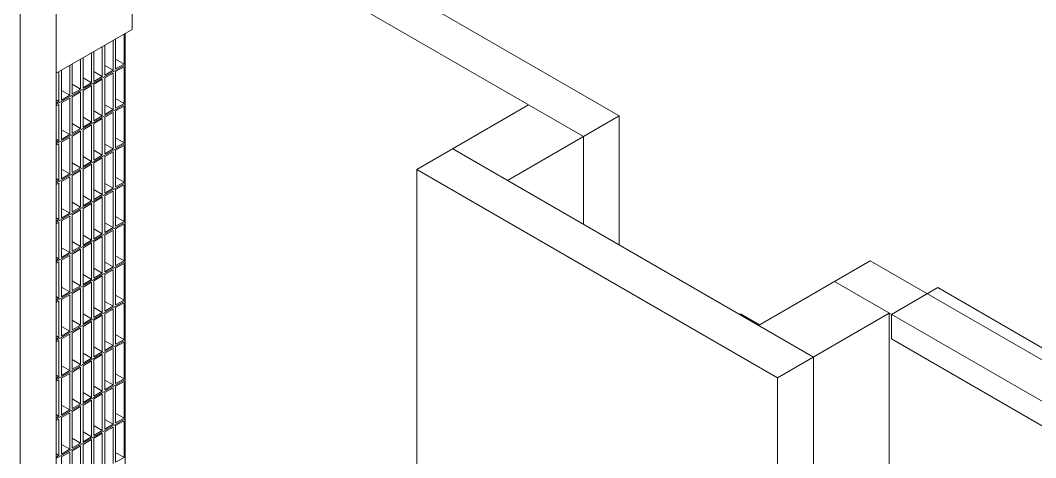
# Model space of a CAD drawing. Header units: millimetres. Extents: x -312439 to 477422, y -331570 to 212570.
# Drawn here: x 391188 to 393273, y 106785 to 107682 of the extents above; entities that cross this region are included whole.
import ezdxf

# ---------------------------------------------------------------- set-up
doc = ezdxf.new("R2010")
doc.units = ezdxf.units.MM

msp = doc.modelspace()

# ---------------------------------------------------------------- linework, layer by layer
at = {"color": 0, "linetype": 'Continuous', "lineweight": 0, "extrusion": (0, 0.816497, 0.57735)}
for p, q in [((391378.777, 108086.197), (392418.14, 107486.121)), ((392344.518, 107443.616), (391305.156, 108043.692)), ((391417.754, 107978.683), (391417.754, 107663.643)), ((391261.849, 104088.191), (391261.849, 107888.672)), ((391188.228, 103970.676), (391188.228, 107846.167)), ((391417.754, 107663.643), (391261.849, 107573.632)), ((391378.89, 107579.639), (391378.89, 107641.206)), ((391383.839, 107644.063), (391383.839, 107582.496)), ((391401.162, 107592.497), (391401.162, 107654.064)), ((391403.637, 104281.376), (391403.637, 107655.494)), ((391339.296, 107618.346), (391339.296, 107556.779)), ((391356.618, 107566.78), (391356.618, 107628.347)), ((391361.568, 107631.204), (391361.568, 107569.637)), ((391312.075, 107541.063), (391312.075, 107602.63)), ((391317.024, 107605.487), (391317.024, 107543.92)), ((391334.347, 107553.921), (391334.347, 107615.488)), ((391383.839, 107602.499), (391401.162, 107592.497)), ((391261.849, 107509.208), (391403.637, 107591.069)), ((391267.531, 107515.346), (391267.531, 107576.913)), ((391272.48, 107579.77), (391272.48, 107518.203)), ((391289.803, 107528.204), (391289.803, 107589.771)), ((391294.752, 107592.629), (391294.752, 107531.062)), ((391339.296, 107576.781), (391356.618, 107566.78)), ((391361.568, 107589.64), (391378.89, 107579.639)), ((391361.568, 107569.637), (391378.89, 107579.639)), ((391383.839, 107582.496), (391401.162, 107592.497)), ((391401.162, 107586.783), (391383.839, 107576.781)), ((391383.839, 107576.781), (391383.839, 107501.772)), ((391401.162, 107511.773), (391401.162, 107586.783)), ((391317.024, 107563.923), (391334.347, 107553.921)), ((391339.296, 107556.779), (391356.618, 107566.78)), ((391356.618, 107561.065), (391339.296, 107551.064)), ((391356.618, 107486.056), (391356.618, 107561.065)), ((391378.89, 107573.924), (391361.568, 107563.923)), ((391361.568, 107563.923), (391361.568, 107488.913)), ((391378.89, 107498.914), (391378.89, 107573.924)), ((391272.48, 107538.205), (391289.803, 107528.204)), ((391294.752, 107551.064), (391312.075, 107541.063)), ((391294.752, 107531.062), (391312.075, 107541.063)), ((391312.075, 107535.348), (391294.752, 107525.347)), ((391312.075, 107460.339), (391312.075, 107535.348)), ((391317.024, 107543.92), (391334.347, 107553.921)), ((391334.347, 107548.207), (391317.024, 107538.205)), ((391317.024, 107538.205), (391317.024, 107463.196)), ((391334.347, 107473.197), (391334.347, 107548.207)), ((391339.296, 107551.064), (391339.296, 107476.055)), ((391261.849, 107518.626), (391267.531, 107515.346)), ((391261.849, 107512.065), (391267.531, 107515.346)), ((391272.48, 107518.203), (391289.803, 107528.204)), ((391289.803, 107522.489), (391272.48, 107512.488)), ((391289.803, 107447.48), (391289.803, 107522.489)), ((391294.752, 107525.347), (391294.752, 107450.337)), ((391383.839, 107521.774), (391401.162, 107511.773)), ((391403.637, 107510.345), (391261.849, 107428.483)), ((391267.531, 107509.631), (391261.849, 107506.35)), ((391267.531, 107434.621), (391267.531, 107509.631)), ((391272.48, 107512.488), (391272.48, 107437.479)), ((391339.296, 107496.057), (391356.618, 107486.056)), ((391361.568, 107508.916), (391378.89, 107498.914)), ((391361.568, 107488.913), (391378.89, 107498.914)), ((391378.89, 107493.2), (391361.568, 107483.198)), ((391378.89, 107418.19), (391378.89, 107493.2)), ((391383.839, 107501.772), (391401.162, 107511.773)), ((391401.162, 107506.058), (391383.839, 107496.057)), ((391383.839, 107496.057), (391383.839, 107421.048)), ((391401.162, 107431.049), (391401.162, 107506.058)), ((392002.395, 107376.107), (392231.921, 107508.624)), ((391317.024, 107483.198), (391334.347, 107473.197)), ((391317.024, 107463.196), (391334.347, 107473.197)), ((391339.296, 107476.055), (391356.618, 107486.056)), ((391356.618, 107480.341), (391339.296, 107470.34)), ((391356.618, 107405.332), (391356.618, 107480.341)), ((391361.568, 107483.198), (391361.568, 107408.189)), ((392188.614, 107353.604), (392418.14, 107486.121)), ((392418.14, 107221.087), (392418.14, 107486.121)), ((391272.48, 107457.481), (391289.803, 107447.48)), ((391294.752, 107470.34), (391312.075, 107460.339)), ((391294.752, 107450.337), (391312.075, 107460.339)), ((391312.075, 107454.624), (391294.752, 107444.623)), ((391312.075, 107379.614), (391312.075, 107454.624)), ((391334.347, 107467.482), (391317.024, 107457.481)), ((391317.024, 107457.481), (391317.024, 107382.472)), ((391334.347, 107392.473), (391334.347, 107467.482)), ((391339.296, 107470.34), (391339.296, 107395.33)), ((391261.849, 107437.902), (391267.531, 107434.621)), ((391261.849, 107431.341), (391267.531, 107434.621)), ((391272.48, 107437.479), (391289.803, 107447.48)), ((391289.803, 107441.765), (391272.48, 107431.764)), ((391272.48, 107431.764), (391272.48, 107356.754)), ((391289.803, 107366.756), (391289.803, 107441.765)), ((391294.752, 107444.623), (391294.752, 107369.613)), ((391383.839, 107441.05), (391401.162, 107431.049)), ((391383.839, 107421.048), (391401.162, 107431.049)), ((392344.518, 107263.593), (392344.518, 107443.616)), ((391261.849, 107347.759), (391403.637, 107429.621)), ((391267.531, 107428.907), (391261.849, 107425.626)), ((391267.531, 107353.897), (391267.531, 107428.907)), ((391339.296, 107415.333), (391356.618, 107405.332)), ((391361.568, 107428.191), (391378.89, 107418.19)), ((391361.568, 107408.189), (391378.89, 107418.19)), ((391378.89, 107412.476), (391361.568, 107402.474)), ((391378.89, 107337.466), (391378.89, 107412.476)), ((391401.162, 107425.334), (391383.839, 107415.333)), ((391383.839, 107415.333), (391383.839, 107340.323)), ((391401.162, 107350.325), (391401.162, 107425.334)), ((392076.016, 107418.612), (392816.562, 106991.058)), ((391294.752, 107389.616), (391312.075, 107379.614)), ((391317.024, 107402.474), (391334.347, 107392.473)), ((391317.024, 107382.472), (391334.347, 107392.473)), ((391339.296, 107395.33), (391356.618, 107405.332)), ((391356.618, 107399.617), (391339.296, 107389.616)), ((391339.296, 107389.616), (391339.296, 107314.606)), ((391356.618, 107324.607), (391356.618, 107399.617)), ((391361.568, 107402.474), (391361.568, 107327.465)), ((391272.48, 107376.757), (391289.803, 107366.756)), ((391294.752, 107369.613), (391312.075, 107379.614)), ((391312.075, 107373.9), (391294.752, 107363.898)), ((391312.075, 107298.89), (391312.075, 107373.9)), ((391334.347, 107386.758), (391317.024, 107376.757)), ((391317.024, 107376.757), (391317.024, 107301.747)), ((391334.347, 107311.749), (391334.347, 107386.758)), ((392742.94, 106948.553), (392002.395, 107376.107)), ((392002.395, 103500.616), (392002.395, 107376.107)), ((391261.849, 107357.178), (391267.531, 107353.897)), ((391261.849, 107350.617), (391267.531, 107353.897)), ((391403.637, 107348.896), (391261.849, 107267.035)), ((391267.531, 107348.182), (391261.849, 107344.902)), ((391267.531, 107273.173), (391267.531, 107348.182)), ((391272.48, 107356.754), (391289.803, 107366.756)), ((391289.803, 107361.041), (391272.48, 107351.04)), ((391272.48, 107351.04), (391272.48, 107276.03)), ((391289.803, 107286.031), (391289.803, 107361.041)), ((391294.752, 107363.898), (391294.752, 107288.889)), ((391361.568, 107347.467), (391378.89, 107337.466)), ((391383.839, 107360.326), (391401.162, 107350.325)), ((391383.839, 107340.323), (391401.162, 107350.325)), ((391339.296, 107334.609), (391356.618, 107324.607)), ((391361.568, 107327.465), (391378.89, 107337.466)), ((391378.89, 107331.751), (391361.568, 107321.75)), ((391378.89, 107256.742), (391378.89, 107331.751)), ((391401.162, 107344.61), (391383.839, 107334.609)), ((391383.839, 107334.609), (391383.839, 107259.599)), ((391401.162, 107269.6), (391401.162, 107344.61)), ((391294.752, 107308.891), (391312.075, 107298.89)), ((391317.024, 107321.75), (391334.347, 107311.749)), ((391317.024, 107301.747), (391334.347, 107311.749)), ((391334.347, 107306.034), (391317.024, 107296.033)), ((391334.347, 107231.025), (391334.347, 107306.034)), ((391339.296, 107314.606), (391356.618, 107324.607)), ((391356.618, 107318.893), (391339.296, 107308.891)), ((391339.296, 107308.891), (391339.296, 107233.882)), ((391356.618, 107243.883), (391356.618, 107318.893)), ((391361.568, 107321.75), (391361.568, 107246.741)), ((391272.48, 107296.033), (391289.803, 107286.031)), ((391272.48, 107276.03), (391289.803, 107286.031)), ((391294.752, 107288.889), (391312.075, 107298.89)), ((391312.075, 107293.175), (391294.752, 107283.174)), ((391312.075, 107218.166), (391312.075, 107293.175)), ((391317.024, 107296.033), (391317.024, 107221.023)), ((391261.849, 107276.453), (391267.531, 107273.173)), ((391261.849, 107269.892), (391267.531, 107273.173)), ((391261.849, 107186.311), (391403.637, 107268.172)), ((391267.531, 107267.458), (391261.849, 107264.178)), ((391267.531, 107192.449), (391267.531, 107267.458)), ((391289.803, 107280.317), (391272.48, 107270.316)), ((391272.48, 107270.316), (391272.48, 107195.306)), ((391289.803, 107205.307), (391289.803, 107280.317)), ((391294.752, 107283.174), (391294.752, 107208.165)), ((391361.568, 107266.743), (391378.89, 107256.742)), ((391383.839, 107279.602), (391401.162, 107269.6)), ((391383.839, 107259.599), (391401.162, 107269.6)), ((391401.162, 107263.886), (391383.839, 107253.884)), ((391401.162, 107188.876), (391401.162, 107263.886)), ((391339.296, 107253.884), (391356.618, 107243.883)), ((391339.296, 107233.882), (391356.618, 107243.883)), ((391361.568, 107246.741), (391378.89, 107256.742)), ((391378.89, 107251.027), (391361.568, 107241.026)), ((391378.89, 107176.018), (391378.89, 107251.027)), ((391383.839, 107253.884), (391383.839, 107178.875)), ((391294.752, 107228.167), (391312.075, 107218.166)), ((391317.024, 107241.026), (391334.347, 107231.025)), ((391317.024, 107221.023), (391334.347, 107231.025)), ((391334.347, 107225.31), (391317.024, 107215.309)), ((391334.347, 107150.3), (391334.347, 107225.31)), ((391356.618, 107238.168), (391339.296, 107228.167)), ((391339.296, 107228.167), (391339.296, 107153.158)), ((391356.618, 107163.159), (391356.618, 107238.168)), ((391361.568, 107241.026), (391361.568, 107166.016)), ((391272.48, 107215.309), (391289.803, 107205.307)), ((391272.48, 107195.306), (391289.803, 107205.307)), ((391294.752, 107208.165), (391312.075, 107218.166)), ((391312.075, 107212.451), (391294.752, 107202.45)), ((391294.752, 107202.45), (391294.752, 107127.44)), ((391312.075, 107137.442), (391312.075, 107212.451)), ((391317.024, 107215.309), (391317.024, 107140.299)), ((391261.849, 107195.729), (391267.531, 107192.449)), ((391261.849, 107189.168), (391267.531, 107192.449)), ((391261.849, 107105.587), (391403.637, 107187.448)), ((391267.531, 107186.734), (391261.849, 107183.453)), ((391267.531, 107111.724), (391267.531, 107186.734)), ((391289.803, 107199.593), (391272.48, 107189.591)), ((391272.48, 107189.591), (391272.48, 107114.582)), ((391289.803, 107124.583), (391289.803, 107199.593)), ((391361.568, 107186.019), (391378.89, 107176.018)), ((391383.839, 107198.877), (391401.162, 107188.876)), ((391383.839, 107178.875), (391401.162, 107188.876)), ((391401.162, 107183.161), (391383.839, 107173.16)), ((391401.162, 107108.152), (391401.162, 107183.161)), ((392703.964, 107056.066), (392933.49, 107188.583)), ((392933.49, 107188.583), (397649.596, 104465.738)), ((391317.024, 107160.302), (391334.347, 107150.3)), ((391339.296, 107173.16), (391356.618, 107163.159)), ((391339.296, 107153.158), (391356.618, 107163.159)), ((391361.568, 107166.016), (391378.89, 107176.018)), ((391378.89, 107170.303), (391361.568, 107160.302)), ((391361.568, 107160.302), (391361.568, 107085.292)), ((391378.89, 107095.293), (391378.89, 107170.303)), ((391383.839, 107173.16), (391383.839, 107098.151)), ((391294.752, 107147.443), (391312.075, 107137.442)), ((391317.024, 107140.299), (391334.347, 107150.3)), ((391334.347, 107144.586), (391317.024, 107134.584)), ((391334.347, 107069.576), (391334.347, 107144.586)), ((391356.618, 107157.444), (391339.296, 107147.443)), ((391339.296, 107147.443), (391339.296, 107072.433)), ((391356.618, 107082.435), (391356.618, 107157.444)), ((397575.974, 104423.233), (392859.868, 107146.078)), ((391272.48, 107134.584), (391289.803, 107124.583)), ((391272.48, 107114.582), (391289.803, 107124.583)), ((391289.803, 107118.868), (391272.48, 107108.867)), ((391289.803, 107043.859), (391289.803, 107118.868)), ((391294.752, 107127.44), (391312.075, 107137.442)), ((391312.075, 107131.727), (391294.752, 107121.726)), ((391294.752, 107121.726), (391294.752, 107046.716)), ((391312.075, 107056.717), (391312.075, 107131.727)), ((391317.024, 107134.584), (391317.024, 107059.575)), ((391383.839, 107118.153), (391401.162, 107108.152)), ((392976.797, 107078.569), (393072.072, 107133.576)), ((393072.072, 107133.576), (397744.87, 104435.735)), ((391261.849, 107115.005), (391267.531, 107111.724)), ((391261.849, 107108.444), (391267.531, 107111.724)), ((391261.849, 107024.862), (391403.637, 107106.724)), ((391267.531, 107106.01), (391261.849, 107102.729)), ((391267.531, 107031), (391267.531, 107106.01)), ((391272.48, 107108.867), (391272.48, 107033.858)), ((391361.568, 107105.295), (391378.89, 107095.293)), ((391383.839, 107098.151), (391401.162, 107108.152)), ((391401.162, 107102.437), (391383.839, 107092.436)), ((391401.162, 107027.428), (391401.162, 107102.437)), ((391317.024, 107079.577), (391334.347, 107069.576)), ((391339.296, 107092.436), (391356.618, 107082.435)), ((391339.296, 107072.433), (391356.618, 107082.435)), ((391356.618, 107076.72), (391339.296, 107066.719)), ((391356.618, 107001.71), (391356.618, 107076.72)), ((391361.568, 107085.292), (391378.89, 107095.293)), ((391378.89, 107089.579), (391361.568, 107079.577)), ((391361.568, 107079.577), (391361.568, 107004.568)), ((391378.89, 107014.569), (391378.89, 107089.579)), ((391383.839, 107092.436), (391383.839, 107017.426)), ((392667.153, 107079.819), (392706.129, 107057.317)), ((392667.153, 107077.319), (392667.153, 107079.819)), ((392972.466, 107081.07), (392742.94, 106948.553)), ((392972.466, 107081.07), (392972.466, 106766.03)), ((392976.797, 107028.563), (392976.797, 107078.569)), ((391294.752, 107066.719), (391312.075, 107056.717)), ((391294.752, 107046.716), (391312.075, 107056.717)), ((391317.024, 107059.575), (391334.347, 107069.576)), ((391334.347, 107063.861), (391317.024, 107053.86)), ((391334.347, 106988.852), (391334.347, 107063.861)), ((391339.296, 107066.719), (391339.296, 106991.709)), ((391261.849, 107034.281), (391267.531, 107031)), ((391272.48, 107053.86), (391289.803, 107043.859)), ((391272.48, 107033.858), (391289.803, 107043.859)), ((391289.803, 107038.144), (391272.48, 107028.143)), ((391289.803, 106963.135), (391289.803, 107038.144)), ((391312.075, 107051.003), (391294.752, 107041.001)), ((391294.752, 107041.001), (391294.752, 106965.992)), ((391312.075, 106975.993), (391312.075, 107051.003)), ((391317.024, 107053.86), (391317.024, 106978.851)), ((391383.839, 107037.429), (391401.162, 107027.428)), ((391261.849, 107027.72), (391267.531, 107031)), ((391403.637, 107026), (391261.849, 106944.138)), ((391267.531, 107025.285), (391261.849, 107022.005)), ((391267.531, 106950.276), (391267.531, 107025.285)), ((391272.48, 107028.143), (391272.48, 106953.133)), ((391361.568, 107024.57), (391378.89, 107014.569)), ((391361.568, 107004.568), (391378.89, 107014.569)), ((391383.839, 107017.426), (391401.162, 107027.428)), ((391401.162, 107021.713), (391383.839, 107011.712)), ((391401.162, 106946.704), (391401.162, 107021.713)), ((392976.797, 107028.563), (393747.657, 106583.507)), ((391317.024, 106998.853), (391334.347, 106988.852)), ((391339.296, 107011.712), (391356.618, 107001.71)), ((391339.296, 106991.709), (391356.618, 107001.71)), ((391356.618, 106995.996), (391339.296, 106985.994)), ((391356.618, 106920.986), (391356.618, 106995.996)), ((391378.89, 107008.854), (391361.568, 106998.853)), ((391361.568, 106998.853), (391361.568, 106923.844)), ((391378.89, 106933.845), (391378.89, 107008.854)), ((391383.839, 107011.712), (391383.839, 106936.702)), ((391272.48, 106973.136), (391289.803, 106963.135)), ((391294.752, 106985.994), (391312.075, 106975.993)), ((391294.752, 106965.992), (391312.075, 106975.993)), ((391317.024, 106978.851), (391334.347, 106988.852)), ((391334.347, 106983.137), (391317.024, 106973.136)), ((391317.024, 106973.136), (391317.024, 106898.126)), ((391334.347, 106908.128), (391334.347, 106983.137)), ((391339.296, 106985.994), (391339.296, 106910.985)), ((392816.562, 103190.577), (392816.562, 106991.058)), ((391261.849, 106953.557), (391267.531, 106950.276)), ((391272.48, 106953.133), (391289.803, 106963.135)), ((391289.803, 106957.42), (391272.48, 106947.419)), ((391289.803, 106882.41), (391289.803, 106957.42)), ((391312.075, 106970.279), (391294.752, 106960.277)), ((391294.752, 106960.277), (391294.752, 106885.268)), ((391312.075, 106895.269), (391312.075, 106970.279)), ((391383.839, 106956.705), (391401.162, 106946.704)), ((391261.849, 106946.995), (391267.531, 106950.276)), ((391261.849, 106863.414), (391403.637, 106945.275)), ((391267.531, 106944.561), (391261.849, 106941.281)), ((391267.531, 106869.552), (391267.531, 106944.561)), ((391272.48, 106947.419), (391272.48, 106872.409)), ((391339.296, 106930.988), (391356.618, 106920.986)), ((391361.568, 106943.846), (391378.89, 106933.845)), ((391361.568, 106923.844), (391378.89, 106933.845)), ((391383.839, 106936.702), (391401.162, 106946.704)), ((391401.162, 106940.989), (391383.839, 106930.988)), ((391383.839, 106930.988), (391383.839, 106855.978)), ((391401.162, 106865.979), (391401.162, 106940.989)), ((392742.94, 103073.062), (392742.94, 106948.553)), ((391317.024, 106918.129), (391334.347, 106908.128)), ((391339.296, 106910.985), (391356.618, 106920.986)), ((391356.618, 106915.272), (391339.296, 106905.27)), ((391356.618, 106840.262), (391356.618, 106915.272)), ((391378.89, 106928.13), (391361.568, 106918.129)), ((391361.568, 106918.129), (391361.568, 106843.119)), ((391378.89, 106853.121), (391378.89, 106928.13)), ((391272.48, 106892.412), (391289.803, 106882.41)), ((391294.752, 106905.27), (391312.075, 106895.269)), ((391294.752, 106885.268), (391312.075, 106895.269)), ((391312.075, 106889.554), (391294.752, 106879.553)), ((391312.075, 106814.545), (391312.075, 106889.554)), ((391317.024, 106898.126), (391334.347, 106908.128)), ((391334.347, 106902.413), (391317.024, 106892.412)), ((391317.024, 106892.412), (391317.024, 106817.402)), ((391334.347, 106827.403), (391334.347, 106902.413)), ((391339.296, 106905.27), (391339.296, 106830.261)), ((391261.849, 106872.832), (391267.531, 106869.552)), ((391261.849, 106866.271), (391267.531, 106869.552)), ((391272.48, 106872.409), (391289.803, 106882.41)), ((391289.803, 106876.696), (391272.48, 106866.694)), ((391289.803, 106801.686), (391289.803, 106876.696)), ((391294.752, 106879.553), (391294.752, 106804.544)), ((391383.839, 106875.981), (391401.162, 106865.979)), ((391403.637, 106864.551), (391261.849, 106782.69)), ((391267.531, 106863.837), (391261.849, 106860.556)), ((391267.531, 106788.828), (391267.531, 106863.837)), ((391272.48, 106866.694), (391272.48, 106791.685)), ((391339.296, 106850.263), (391356.618, 106840.262)), ((391361.568, 106863.122), (391378.89, 106853.121)), ((391361.568, 106843.119), (391378.89, 106853.121)), ((391378.89, 106847.406), (391361.568, 106837.405)), ((391378.89, 106772.396), (391378.89, 106847.406)), ((391383.839, 106855.978), (391401.162, 106865.979)), ((391401.162, 106860.265), (391383.839, 106850.263)), ((391383.839, 106850.263), (391383.839, 106775.254)), ((391401.162, 106785.255), (391401.162, 106860.265)), ((391317.024, 106837.405), (391334.347, 106827.403)), ((391317.024, 106817.402), (391334.347, 106827.403)), ((391339.296, 106830.261), (391356.618, 106840.262)), ((391356.618, 106834.547), (391339.296, 106824.546)), ((391356.618, 106759.538), (391356.618, 106834.547)), ((391361.568, 106837.405), (391361.568, 106762.395)), ((391272.48, 106811.687), (391289.803, 106801.686)), ((391294.752, 106824.546), (391312.075, 106814.545)), ((391294.752, 106804.544), (391312.075, 106814.545)), ((391312.075, 106808.83), (391294.752, 106798.829)), ((391312.075, 106733.821), (391312.075, 106808.83)), ((391334.347, 106821.689), (391317.024, 106811.687)), ((391317.024, 106811.687), (391317.024, 106736.678)), ((391334.347, 106746.679), (391334.347, 106821.689)), ((391339.296, 106824.546), (391339.296, 106749.537)), ((391261.849, 106792.108), (391267.531, 106788.828)), ((391261.849, 106785.547), (391267.531, 106788.828)), ((391272.48, 106791.685), (391289.803, 106801.686)), ((391289.803, 106795.971), (391272.48, 106785.97)), ((391272.48, 106785.97), (391272.48, 106710.961)), ((391289.803, 106720.962), (391289.803, 106795.971)), ((391294.752, 106798.829), (391294.752, 106723.819)), ((391383.839, 106795.256), (391401.162, 106785.255)), ((391383.839, 106775.254), (391401.162, 106785.255))]:
    msp.add_line(p, q, dxfattribs=at)

doc.saveas('drawing.dxf')
